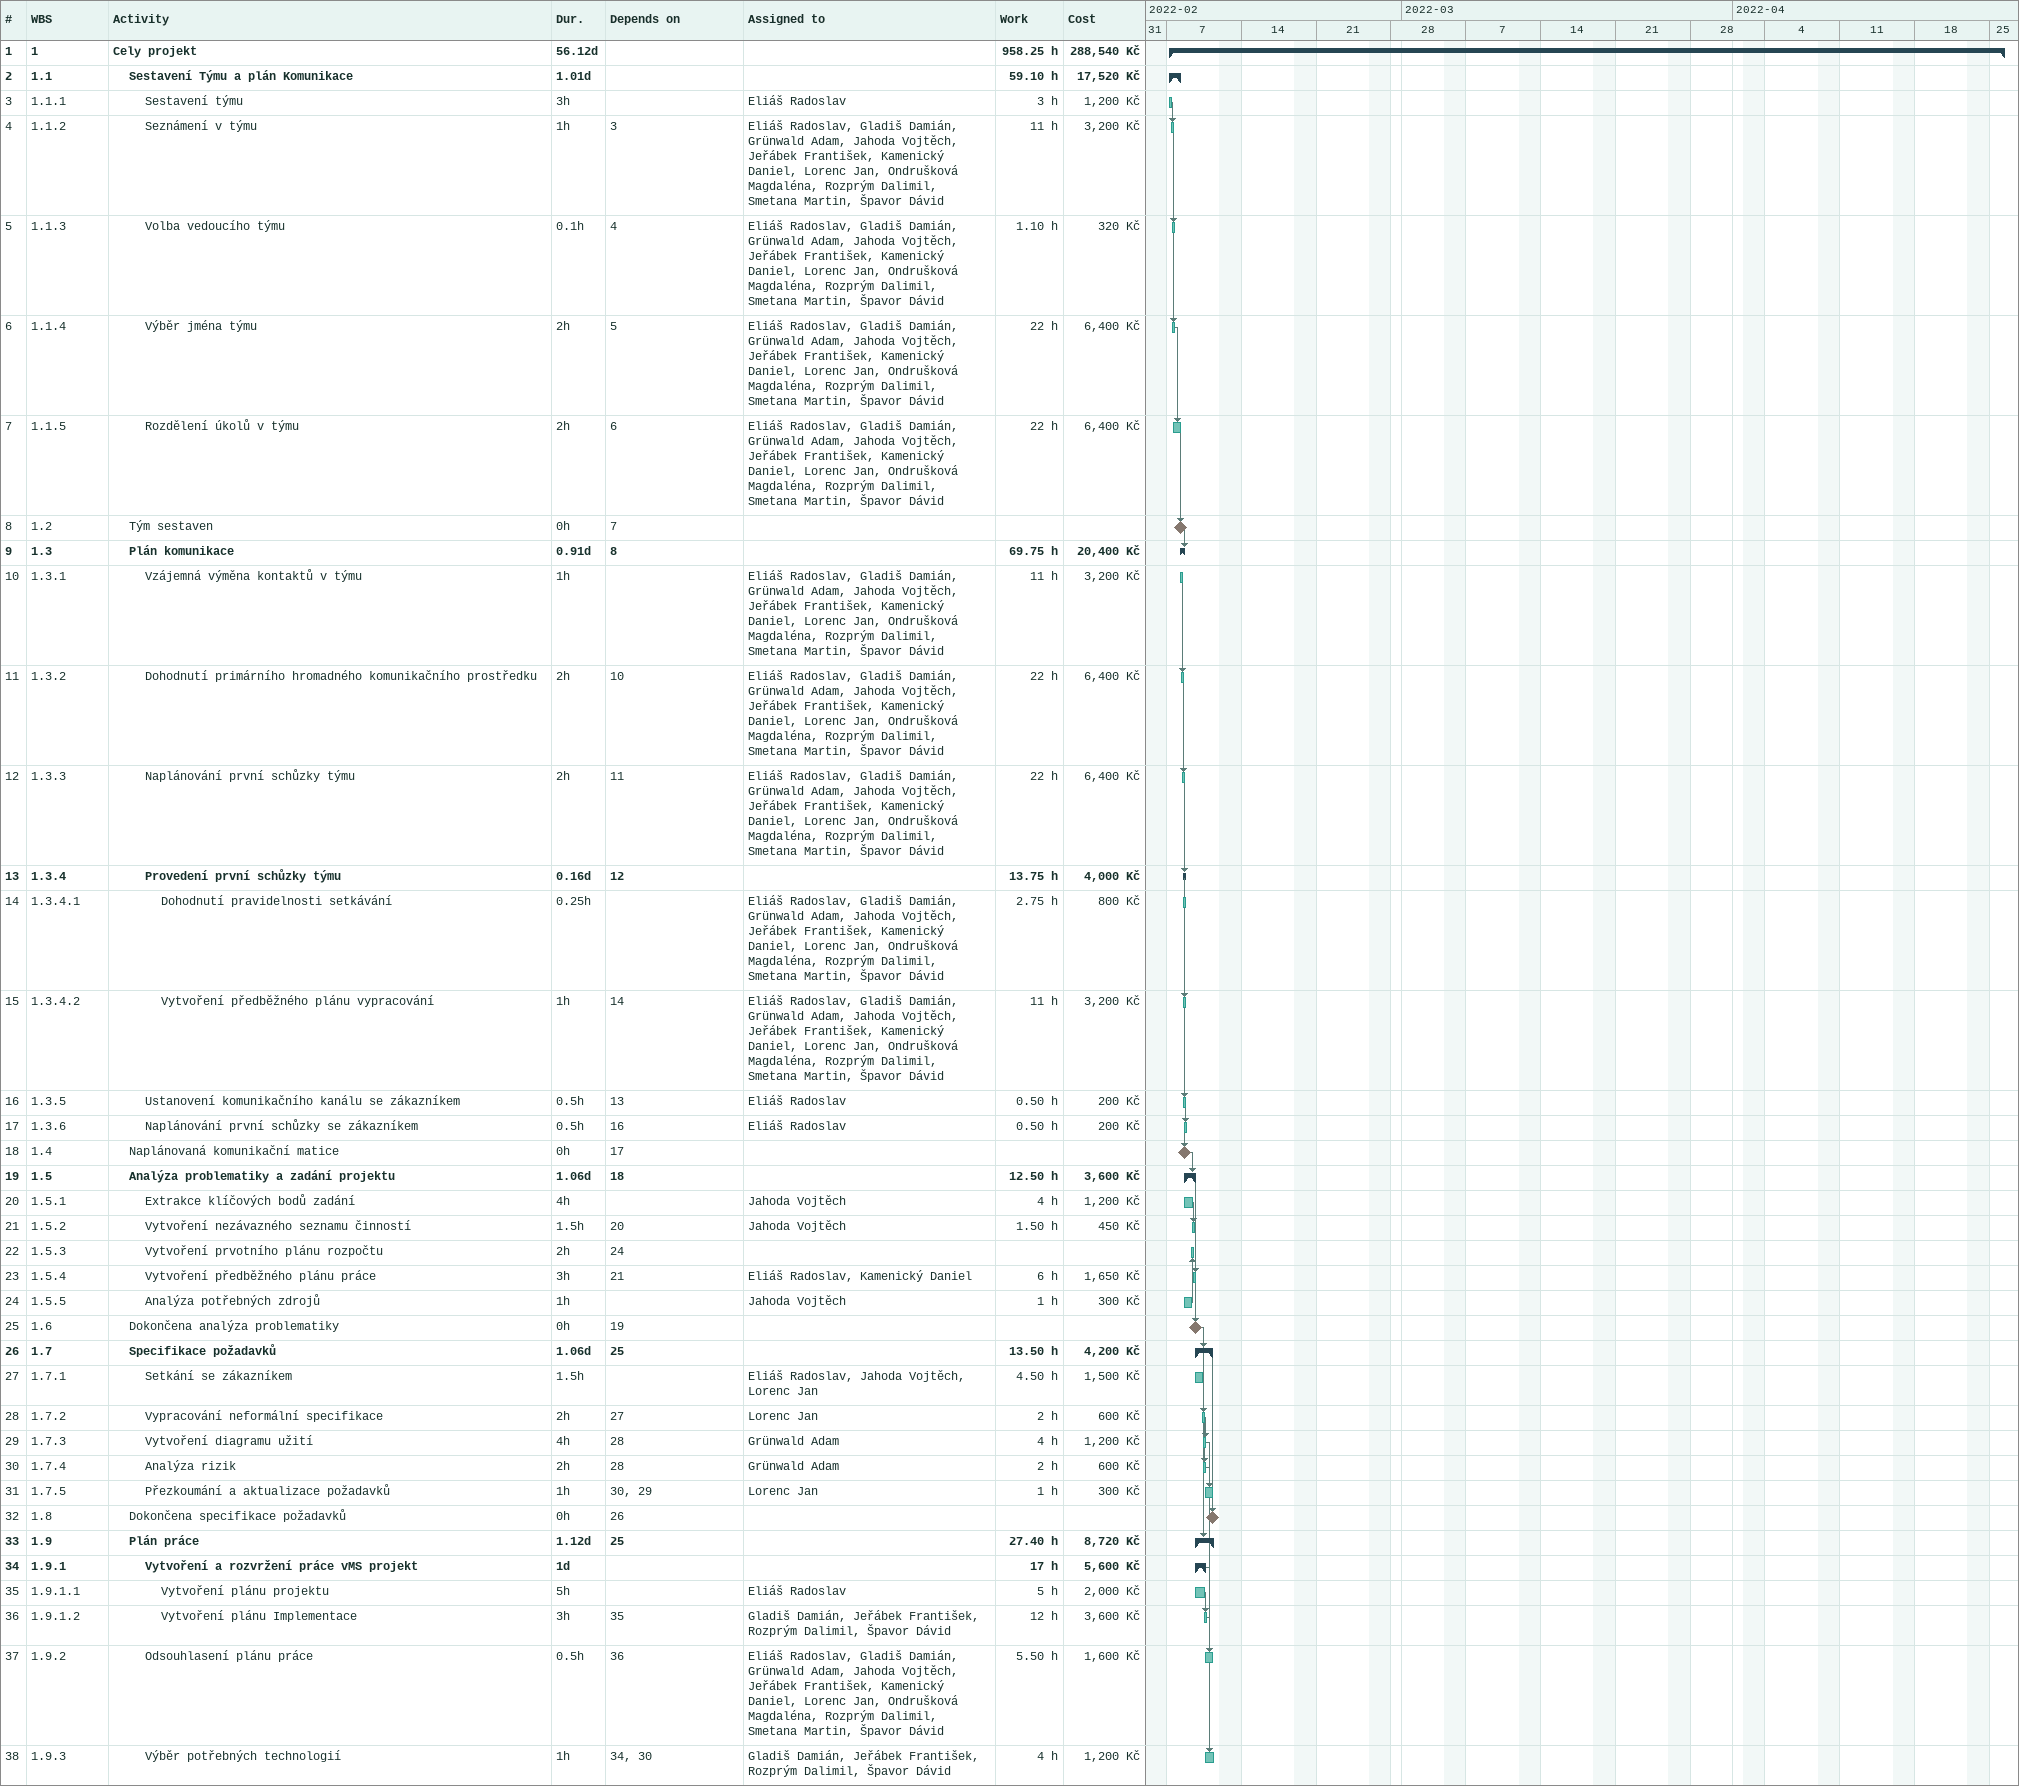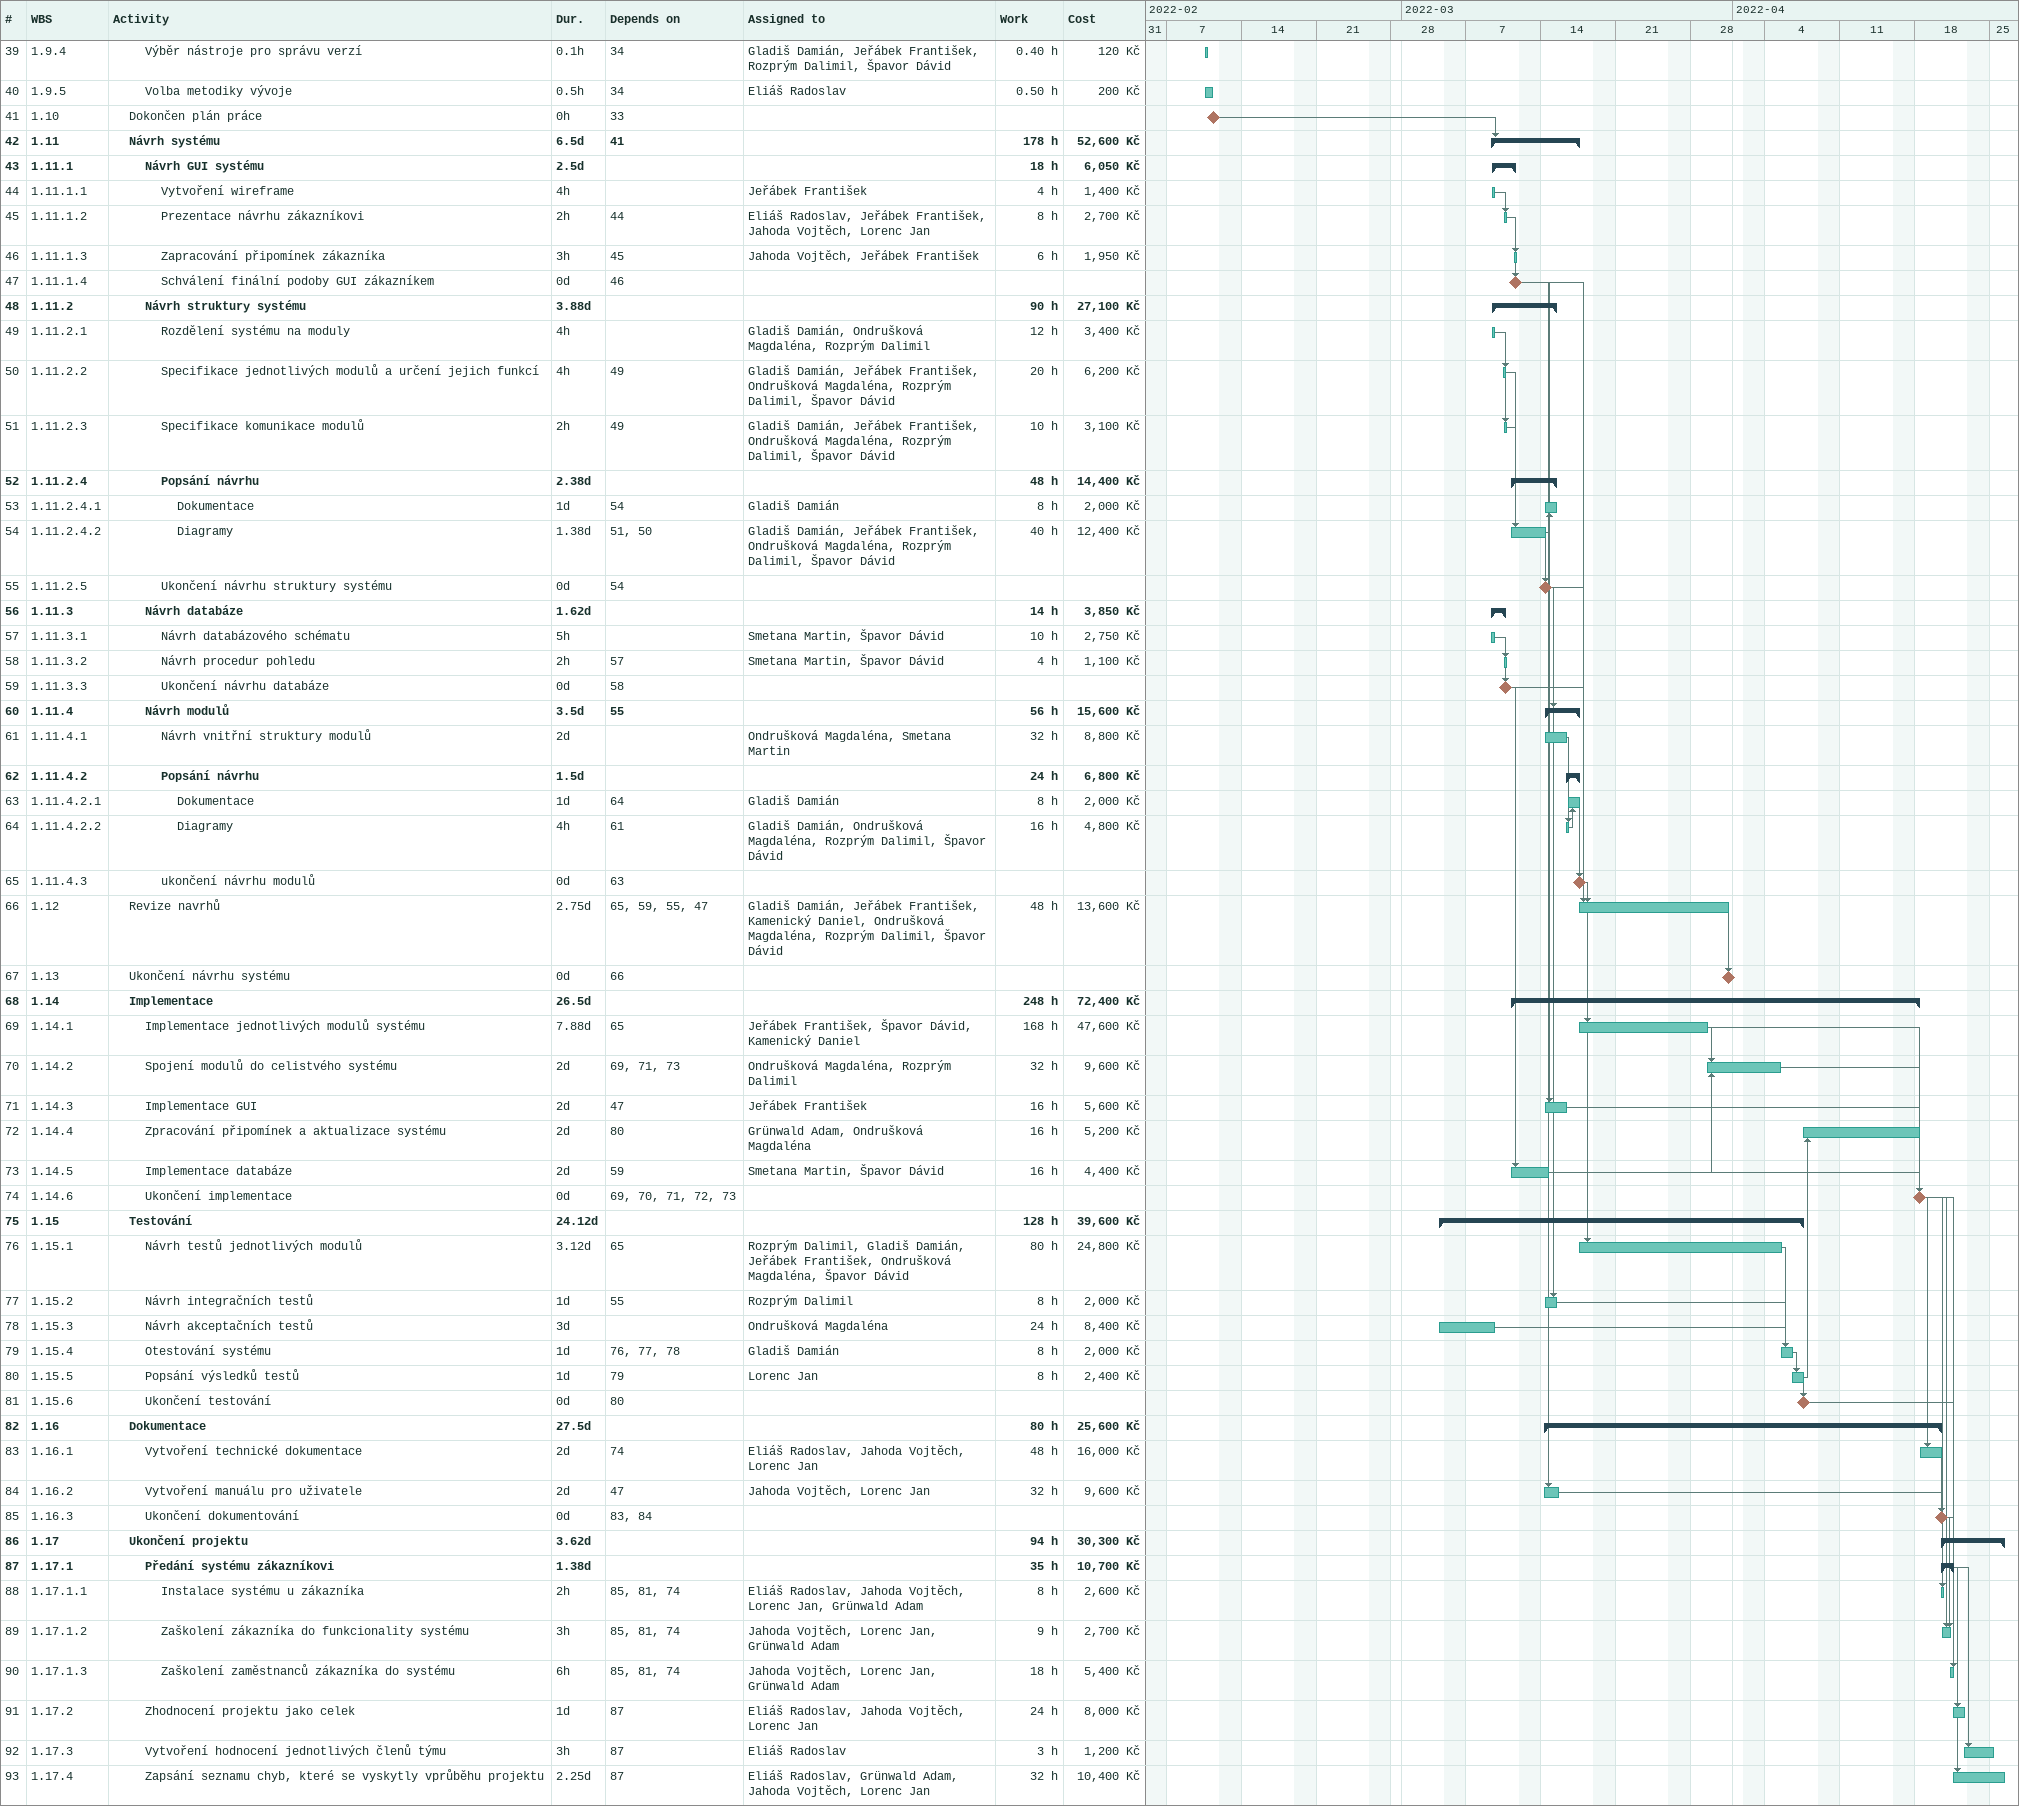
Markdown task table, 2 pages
| ID | WBS | Task | Duration | Start | Finish | Predecessors | Resources | Work (h) | Cost (Kč) |
|---|---|---|---|---|---|---|---|---|---|
| 1 | 1 | **Cely projekt** | 56.12d | 2022-02-07 | 2022-04-26 |  |  | 958.25 | 288540 |
| 2 | 1.1 | **Sestavení Týmu a plán Komunikace** | 1.01d | 2022-02-07 | 2022-02-08 |  |  | 59.10 | 17520 |
| 3 | 1.1.1 | Sestavení týmu | 3h | 2022-02-07 | 2022-02-07 |  | Eliáš Radoslav | 3 | 1200 |
| 4 | 1.1.2 | Seznámení v týmu | 1h | 2022-02-07 | 2022-02-07 | 3 | Eliáš Radoslav, Gladiš Damián, Grünwald Adam, Jahoda Vojtěch, Jeřábek František, Kamenický Daniel, Lorenc Jan, Ondrušková Magdaléna, Rozprým Dalimil, Smetana Martin, Špavor Dávid | 11 | 3200 |
| 5 | 1.1.3 | Volba vedoucího týmu | 0.1h | 2022-02-07 | 2022-02-07 | 4 | Eliáš Radoslav, Gladiš Damián, Grünwald Adam, Jahoda Vojtěch, Jeřábek František, Kamenický Daniel, Lorenc Jan, Ondrušková Magdaléna, Rozprým Dalimil, Smetana Martin, Špavor Dávid | 1.10 | 320 |
| 6 | 1.1.4 | Výběr jména týmu | 2h | 2022-02-07 | 2022-02-07 | 5 | Eliáš Radoslav, Gladiš Damián, Grünwald Adam, Jahoda Vojtěch, Jeřábek František, Kamenický Daniel, Lorenc Jan, Ondrušková Magdaléna, Rozprým Dalimil, Smetana Martin, Špavor Dávid | 22 | 6400 |
| 7 | 1.1.5 | Rozdělení úkolů v týmu | 2h | 2022-02-07 | 2022-02-08 | 6 | Eliáš Radoslav, Gladiš Damián, Grünwald Adam, Jahoda Vojtěch, Jeřábek František, Kamenický Daniel, Lorenc Jan, Ondrušková Magdaléna, Rozprým Dalimil, Smetana Martin, Špavor Dávid | 22 | 6400 |
| 8 | 1.2 | Tým sestaven | 0h | 2022-02-08 | 2022-02-08 | 7 |  |  |  |
| 9 | 1.3 | **Plán komunikace** | 0.91d | 2022-02-08 | 2022-02-08 | 8 |  | 69.75 | 20400 |
| 10 | 1.3.1 | Vzájemná výměna kontaktů v týmu | 1h | 2022-02-08 | 2022-02-08 |  | Eliáš Radoslav, Gladiš Damián, Grünwald Adam, Jahoda Vojtěch, Jeřábek František, Kamenický Daniel, Lorenc Jan, Ondrušková Magdaléna, Rozprým Dalimil, Smetana Martin, Špavor Dávid | 11 | 3200 |
| 11 | 1.3.2 | Dohodnutí primárního hromadného komunikačního prostředku | 2h | 2022-02-08 | 2022-02-08 | 10 | Eliáš Radoslav, Gladiš Damián, Grünwald Adam, Jahoda Vojtěch, Jeřábek František, Kamenický Daniel, Lorenc Jan, Ondrušková Magdaléna, Rozprým Dalimil, Smetana Martin, Špavor Dávid | 22 | 6400 |
| 12 | 1.3.3 | Naplánování první schůzky týmu | 2h | 2022-02-08 | 2022-02-08 | 11 | Eliáš Radoslav, Gladiš Damián, Grünwald Adam, Jahoda Vojtěch, Jeřábek František, Kamenický Daniel, Lorenc Jan, Ondrušková Magdaléna, Rozprým Dalimil, Smetana Martin, Špavor Dávid | 22 | 6400 |
| 13 | 1.3.4 | **Provedení první schůzky týmu** | 0.16d | 2022-02-08 | 2022-02-08 | 12 |  | 13.75 | 4000 |
| 14 | 1.3.4.1 | Dohodnutí pravidelnosti setkávání | 0.25h | 2022-02-08 | 2022-02-08 |  | Eliáš Radoslav, Gladiš Damián, Grünwald Adam, Jahoda Vojtěch, Jeřábek František, Kamenický Daniel, Lorenc Jan, Ondrušková Magdaléna, Rozprým Dalimil, Smetana Martin, Špavor Dávid | 2.75 | 800 |
| 15 | 1.3.4.2 | Vytvoření předběžného plánu vypracování | 1h | 2022-02-08 | 2022-02-08 | 14 | Eliáš Radoslav, Gladiš Damián, Grünwald Adam, Jahoda Vojtěch, Jeřábek František, Kamenický Daniel, Lorenc Jan, Ondrušková Magdaléna, Rozprým Dalimil, Smetana Martin, Špavor Dávid | 11 | 3200 |
| 16 | 1.3.5 | Ustanovení komunikačního kanálu se zákazníkem | 0.5h | 2022-02-08 | 2022-02-08 | 13 | Eliáš Radoslav | 0.50 | 200 |
| 17 | 1.3.6 | Naplánování první schůzky se zákazníkem | 0.5h | 2022-02-08 | 2022-02-08 | 16 | Eliáš Radoslav | 0.50 | 200 |
| 18 | 1.4 | Naplánovaná komunikační matice | 0h | 2022-02-08 | 2022-02-08 | 17 |  |  |  |
| 19 | 1.5 | **Analýza problematiky a zadání projektu** | 1.06d | 2022-02-08 | 2022-02-09 | 18 |  | 12.50 | 3600 |
| 20 | 1.5.1 | Extrakce klíčových bodů zadání | 4h | 2022-02-08 | 2022-02-09 |  | Jahoda Vojtěch | 4 | 1200 |
| 21 | 1.5.2 | Vytvoření nezávazného seznamu činností | 1.5h | 2022-02-09 | 2022-02-09 | 20 | Jahoda Vojtěch | 1.50 | 450 |
| 22 | 1.5.3 | Vytvoření prvotního plánu rozpočtu | 2h | 2022-02-09 | 2022-02-09 | 24 |  |  |  |
| 23 | 1.5.4 | Vytvoření předběžného plánu práce | 3h | 2022-02-09 | 2022-02-09 | 21 | Eliáš Radoslav, Kamenický Daniel | 6 | 1650 |
| 24 | 1.5.5 | Analýza potřebných zdrojů | 1h | 2022-02-08 | 2022-02-09 |  | Jahoda Vojtěch | 1 | 300 |
| 25 | 1.6 | Dokončena analýza problematiky | 0h | 2022-02-09 | 2022-02-09 | 19 |  |  |  |
| 26 | 1.7 | **Specifikace požadavků** | 1.06d | 2022-02-09 | 2022-02-11 | 25 |  | 13.50 | 4200 |
| 27 | 1.7.1 | Setkání se zákazníkem | 1.5h | 2022-02-09 | 2022-02-10 |  | Eliáš Radoslav, Jahoda Vojtěch, Lorenc Jan | 4.50 | 1500 |
| 28 | 1.7.2 | Vypracování neformální specifikace | 2h | 2022-02-10 | 2022-02-10 | 27 | Lorenc Jan | 2 | 600 |
| 29 | 1.7.3 | Vytvoření diagramu užití | 4h | 2022-02-10 | 2022-02-10 | 28 | Grünwald Adam | 4 | 1200 |
| 30 | 1.7.4 | Analýza rizik | 2h | 2022-02-10 | 2022-02-10 | 28 | Grünwald Adam | 2 | 600 |
| 31 | 1.7.5 | Přezkoumání a aktualizace požadavků | 1h | 2022-02-10 | 2022-02-11 | 30, 29 | Lorenc Jan | 1 | 300 |
| 32 | 1.8 | Dokončena specifikace požadavků | 0h | 2022-02-11 | 2022-02-11 | 26 |  |  |  |
| 33 | 1.9 | **Plán práce** | 1.12d | 2022-02-09 | 2022-02-11 | 25 |  | 27.40 | 8720 |
| 34 | 1.9.1 | **Vytvoření a rozvržení práce vMS projekt** | 1d | 2022-02-09 | 2022-02-10 |  |  | 17 | 5600 |
| 35 | 1.9.1.1 | Vytvoření plánu projektu | 5h | 2022-02-09 | 2022-02-10 |  | Eliáš Radoslav | 5 | 2000 |
| 36 | 1.9.1.2 | Vytvoření plánu Implementace | 3h | 2022-02-10 | 2022-02-10 | 35 | Gladiš Damián, Jeřábek František, Rozprým Dalimil, Špavor Dávid | 12 | 3600 |
| 37 | 1.9.2 | Odsouhlasení plánu práce | 0.5h | 2022-02-10 | 2022-02-11 | 36 | Eliáš Radoslav, Gladiš Damián, Grünwald Adam, Jahoda Vojtěch, Jeřábek František, Kamenický Daniel, Lorenc Jan, Ondrušková Magdaléna, Rozprým Dalimil, Smetana Martin, Špavor Dávid | 5.50 | 1600 |
| 38 | 1.9.3 | Výběr potřebných technologií | 1h | 2022-02-10 | 2022-02-11 | 34, 30 | Gladiš Damián, Jeřábek František, Rozprým Dalimil, Špavor Dávid | 4 | 1200 |
| 39 | 1.9.4 | Výběr nástroje pro správu verzí | 0.1h | 2022-02-10 | 2022-02-10 | 34 | Gladiš Damián, Jeřábek František, Rozprým Dalimil, Špavor Dávid | 0.40 | 120 |
| 40 | 1.9.5 | Volba metodiky vývoje | 0.5h | 2022-02-10 | 2022-02-11 | 34 | Eliáš Radoslav | 0.50 | 200 |
| 41 | 1.10 | Dokončen plán práce | 0h | 2022-02-11 | 2022-02-11 | 33 |  |  |  |
| 42 | 1.11 | **Návrh systému** | 6.5d | 2022-03-09 | 2022-03-17 | 41 |  | 178 | 52600 |
| 43 | 1.11.1 | **Návrh GUI systému** | 2.5d | 2022-03-09 | 2022-03-11 |  |  | 18 | 6050 |
| 44 | 1.11.1.1 | Vytvoření wireframe | 4h | 2022-03-09 | 2022-03-09 |  | Jeřábek František | 4 | 1400 |
| 45 | 1.11.1.2 | Prezentace návrhu zákazníkovi | 2h | 2022-03-10 | 2022-03-10 | 44 | Eliáš Radoslav, Jeřábek František, Jahoda Vojtěch, Lorenc Jan | 8 | 2700 |
| 46 | 1.11.1.3 | Zapracování připomínek zákazníka | 3h | 2022-03-11 | 2022-03-11 | 45 | Jahoda Vojtěch, Jeřábek František | 6 | 1950 |
| 47 | 1.11.1.4 | Schválení finální podoby GUI zákazníkem | 0d | 2022-03-11 | 2022-03-11 | 46 |  |  |  |
| 48 | 1.11.2 | **Návrh struktury systému** | 3.88d | 2022-03-09 | 2022-03-15 |  |  | 90 | 27100 |
| 49 | 1.11.2.1 | Rozdělení systému na moduly | 4h | 2022-03-09 | 2022-03-09 |  | Gladiš Damián, Ondrušková Magdaléna, Rozprým Dalimil | 12 | 3400 |
| 50 | 1.11.2.2 | Specifikace jednotlivých modulů a určení jejich funkcí | 4h | 2022-03-10 | 2022-03-10 | 49 | Gladiš Damián, Jeřábek František, Ondrušková Magdaléna, Rozprým Dalimil, Špavor Dávid | 20 | 6200 |
| 51 | 1.11.2.3 | Specifikace komunikace modulů | 2h | 2022-03-10 | 2022-03-10 | 49 | Gladiš Damián, Jeřábek František, Ondrušková Magdaléna, Rozprým Dalimil, Špavor Dávid | 10 | 3100 |
| 52 | 1.11.2.4 | **Popsání návrhu** | 2.38d | 2022-03-11 | 2022-03-15 |  |  | 48 | 14400 |
| 53 | 1.11.2.4.1 | Dokumentace | 1d | 2022-03-14 | 2022-03-15 | 54 | Gladiš Damián | 8 | 2000 |
| 54 | 1.11.2.4.2 | Diagramy | 1.38d | 2022-03-11 | 2022-03-14 | 51, 50 | Gladiš Damián, Jeřábek František, Ondrušková Magdaléna, Rozprým Dalimil, Špavor Dávid | 40 | 12400 |
| 55 | 1.11.2.5 | Ukončení návrhu struktury systému | 0d | 2022-03-14 | 2022-03-14 | 54 |  |  |  |
| 56 | 1.11.3 | **Návrh databáze** | 1.62d | 2022-03-09 | 2022-03-10 |  |  | 14 | 3850 |
| 57 | 1.11.3.1 | Návrh databázového schématu | 5h | 2022-03-09 | 2022-03-09 |  | Smetana Martin, Špavor Dávid | 10 | 2750 |
| 58 | 1.11.3.2 | Návrh procedur pohledu | 2h | 2022-03-10 | 2022-03-10 | 57 | Smetana Martin, Špavor Dávid | 4 | 1100 |
| 59 | 1.11.3.3 | Ukončení návrhu databáze | 0d | 2022-03-10 | 2022-03-10 | 58 |  |  |  |
| 60 | 1.11.4 | **Návrh modulů** | 3.5d | 2022-03-14 | 2022-03-17 | 55 |  | 56 | 15600 |
| 61 | 1.11.4.1 | Návrh vnitřní struktury modulů | 2d | 2022-03-14 | 2022-03-16 |  | Ondrušková Magdaléna, Smetana Martin | 32 | 8800 |
| 62 | 1.11.4.2 | **Popsání návrhu** | 1.5d | 2022-03-16 | 2022-03-17 |  |  | 24 | 6800 |
| 63 | 1.11.4.2.1 | Dokumentace | 1d | 2022-03-16 | 2022-03-17 | 64 | Gladiš Damián | 8 | 2000 |
| 64 | 1.11.4.2.2 | Diagramy | 4h | 2022-03-16 | 2022-03-16 | 61 | Gladiš Damián, Ondrušková Magdaléna, Rozprým Dalimil, Špavor Dávid | 16 | 4800 |
| 65 | 1.11.4.3 | ukončení návrhu modulů | 0d | 2022-03-17 | 2022-03-17 | 63 |  |  |  |
| 66 | 1.12 | Revize navrhů | 2.75d | 2022-03-17 | 2022-03-31 | 65, 59, 55, 47 | Gladiš Damián, Jeřábek František, Kamenický Daniel, Ondrušková Magdaléna, Rozprým Dalimil, Špavor Dávid | 48 | 13600 |
| 67 | 1.13 | Ukončení návrhu systému | 0d | 2022-03-31 | 2022-03-31 | 66 |  |  |  |
| 68 | 1.14 | **Implementace** | 26.5d | 2022-03-11 | 2022-04-18 |  |  | 248 | 72400 |
| 69 | 1.14.1 | Implementace jednotlivých modulů systému | 7.88d | 2022-03-17 | 2022-03-29 | 65 | Jeřábek František, Špavor Dávid, Kamenický Daniel | 168 | 47600 |
| 70 | 1.14.2 | Spojení modulů do celistvého systému | 2d | 2022-03-29 | 2022-04-05 | 69, 71, 73 | Ondrušková Magdaléna, Rozprým Dalimil | 32 | 9600 |
| 71 | 1.14.3 | Implementace GUI | 2d | 2022-03-14 | 2022-03-16 | 47 | Jeřábek František | 16 | 5600 |
| 72 | 1.14.4 | Zpracování připomínek a aktualizace systému | 2d | 2022-04-07 | 2022-04-18 | 80 | Grünwald Adam, Ondrušková Magdaléna | 16 | 5200 |
| 73 | 1.14.5 | Implementace databáze | 2d | 2022-03-11 | 2022-03-14 | 59 | Smetana Martin, Špavor Dávid | 16 | 4400 |
| 74 | 1.14.6 | Ukončení implementace | 0d | 2022-04-18 | 2022-04-18 | 69, 70, 71, 72, 73 |  |  |  |
| 75 | 1.15 | **Testování** | 24.12d | 2022-03-04 | 2022-04-07 |  |  | 128 | 39600 |
| 76 | 1.15.1 | Návrh testů jednotlivých modulů | 3.12d | 2022-03-17 | 2022-04-05 | 65 | Rozprým Dalimil, Gladiš Damián, Jeřábek František, Ondrušková Magdaléna, Špavor Dávid | 80 | 24800 |
| 77 | 1.15.2 | Návrh integračních testů | 1d | 2022-03-14 | 2022-03-15 | 55 | Rozprým Dalimil | 8 | 2000 |
| 78 | 1.15.3 | Návrh akceptačních testů | 3d | 2022-03-04 | 2022-03-09 |  | Ondrušková Magdaléna | 24 | 8400 |
| 79 | 1.15.4 | Otestování systému | 1d | 2022-04-05 | 2022-04-06 | 76, 77, 78 | Gladiš Damián | 8 | 2000 |
| 80 | 1.15.5 | Popsání výsledků testů | 1d | 2022-04-06 | 2022-04-07 | 79 | Lorenc Jan | 8 | 2400 |
| 81 | 1.15.6 | Ukončení testování | 0d | 2022-04-07 | 2022-04-07 | 80 |  |  |  |
| 82 | 1.16 | **Dokumentace** | 27.5d | 2022-03-14 | 2022-04-20 |  |  | 80 | 25600 |
| 83 | 1.16.1 | Vytvoření technické dokumentace | 2d | 2022-04-18 | 2022-04-20 | 74 | Eliáš Radoslav, Jahoda Vojtěch, Lorenc Jan | 48 | 16000 |
| 84 | 1.16.2 | Vytvoření manuálu pro uživatele | 2d | 2022-03-14 | 2022-03-15 | 47 | Jahoda Vojtěch, Lorenc Jan | 32 | 9600 |
| 85 | 1.16.3 | Ukončení dokumentování | 0d | 2022-04-20 | 2022-04-20 | 83, 84 |  |  |  |
| 86 | 1.17 | **Ukončení projektu** | 3.62d | 2022-04-20 | 2022-04-26 |  |  | 94 | 30300 |
| 87 | 1.17.1 | **Předání systému zákazníkovi** | 1.38d | 2022-04-20 | 2022-04-21 |  |  | 35 | 10700 |
| 88 | 1.17.1.1 | Instalace systému u zákazníka | 2h | 2022-04-20 | 2022-04-20 | 85, 81, 74 | Eliáš Radoslav, Jahoda Vojtěch, Lorenc Jan, Grünwald Adam | 8 | 2600 |
| 89 | 1.17.1.2 | Zaškolení zákazníka do funkcionality systému | 3h | 2022-04-20 | 2022-04-21 | 85, 81, 74 | Jahoda Vojtěch, Lorenc Jan, Grünwald Adam | 9 | 2700 |
| 90 | 1.17.1.3 | Zaškolení zaměstnanců zákazníka do systému | 6h | 2022-04-21 | 2022-04-21 | 85, 81, 74 | Jahoda Vojtěch, Lorenc Jan, Grünwald Adam | 18 | 5400 |
| 91 | 1.17.2 | Zhodnocení projektu jako celek | 1d | 2022-04-21 | 2022-04-22 | 87 | Eliáš Radoslav, Jahoda Vojtěch, Lorenc Jan | 24 | 8000 |
| 92 | 1.17.3 | Vytvoření hodnocení jednotlivých členů týmu | 3h | 2022-04-22 | 2022-04-25 | 87 | Eliáš Radoslav | 3 | 1200 |
| 93 | 1.17.4 | Zapsání seznamu chyb, které se vyskytly vprůběhu projektu | 2.25d | 2022-04-21 | 2022-04-26 | 87 | Eliáš Radoslav, Grünwald Adam, Jahoda Vojtěch, Lorenc Jan | 32 | 10400 |
